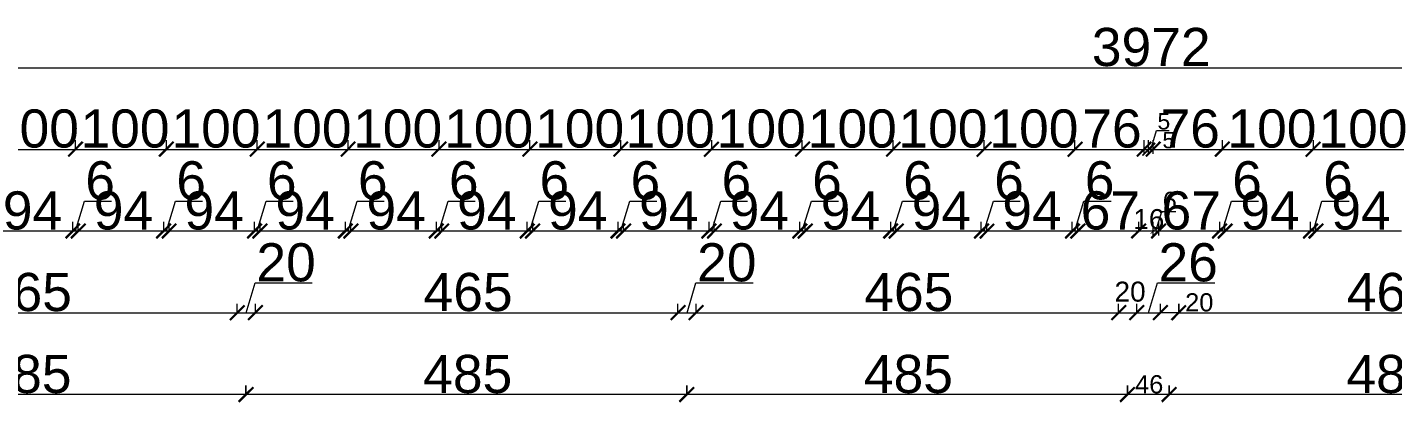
# Model space of a CAD drawing. Header units: centimetres. Extents: x 2816 to 28192, y 2553 to 18332.
# Drawn here: x 8636 to 12453, y 16282 to 17332 of the extents above; entities that cross this region are included whole.
import ezdxf

# ---------------------------------------------------------------- set-up
doc = ezdxf.new("R2010")
doc.units = ezdxf.units.CM
for name, color, linetype in [('PDF_0', 7, 'Continuous'), ('PDF_Dimenzionimi', 7, 'Continuous'), ('PDF_Numrat e Kuotimit', 7, 'Continuous')]:
    doc.layers.add(name, color=color, linetype=linetype)
doc.styles.add('PDF Arial', font='arial.ttf')

msp = doc.modelspace()

# ---------------------------------------------------------------- linework, layer by layer
at = {"layer": 'PDF_0', "transparency": 33554559}
for points in [[(8748.6, 16972.7), (8752.8, 16968.5), (8788.5, 17013.7)], [(8788.5, 17013.7), (8752.8, 16968.5), (8748.6, 16972.7)], [(8752.8, 16968.5), (8788.5, 17013.7), (8793.8, 17009.5)], [(8793.8, 17009.5), (8788.5, 17013.7), (8752.8, 16968.5)], [(9001.9, 16972.7), (9007.2, 16968.5), (9042.9, 17013.7)], [(9042.9, 17013.7), (9007.2, 16968.5), (9001.9, 16972.7)], [(9007.2, 16968.5), (9042.9, 17013.7), (9047.1, 17009.5)], [(9047.1, 17009.5), (9042.9, 17013.7), (9007.2, 16968.5)], [(9256.3, 16972.7), (9260.5, 16968.5), (9297.2, 17013.7)], [(9297.2, 17013.7), (9260.5, 16968.5), (9256.3, 16972.7)], [(9260.5, 16968.5), (9297.2, 17013.7), (9301.5, 17009.5)], [(9301.5, 17009.5), (9297.2, 17013.7), (9260.5, 16968.5)], [(9510.6, 16972.7), (9514.8, 16968.5), (9550.6, 17013.7)], [(9550.6, 17013.7), (9514.8, 16968.5), (9510.6, 16972.7)], [(9514.8, 16968.5), (9550.6, 17013.7), (9554.8, 17009.5)], [(9554.8, 17009.5), (9550.6, 17013.7), (9514.8, 16968.5)], [(9763.9, 16972.7), (9768.1, 16968.5), (9804.9, 17013.7)], [(9804.9, 17013.7), (9768.1, 16968.5), (9763.9, 16972.7)], [(9768.1, 16968.5), (9804.9, 17013.7), (9809.1, 17009.5)], [(9809.1, 17009.5), (9804.9, 17013.7), (9768.1, 16968.5)], [(10018.3, 16972.7), (10022.5, 16968.5), (10059.3, 17013.7)], [(10059.3, 17013.7), (10022.5, 16968.5), (10018.3, 16972.7)], [(10022.5, 16968.5), (10059.3, 17013.7), (10063.5, 17009.5)], [(10063.5, 17009.5), (10059.3, 17013.7), (10022.5, 16968.5)], [(10272.6, 16972.7), (10276.8, 16968.5), (10312.6, 17013.7)], [(10312.6, 17013.7), (10276.8, 16968.5), (10272.6, 16972.7)], [(10276.8, 16968.5), (10312.6, 17013.7), (10316.8, 17009.5)], [(10316.8, 17009.5), (10312.6, 17013.7), (10276.8, 16968.5)], [(10525.9, 16972.7), (10530.1, 16968.5), (10566.9, 17013.7)], [(10566.9, 17013.7), (10530.1, 16968.5), (10525.9, 16972.7)], [(10530.1, 16968.5), (10566.9, 17013.7), (10571.1, 17009.5)], [(10571.1, 17009.5), (10566.9, 17013.7), (10530.1, 16968.5)], [(10780.3, 16972.7), (10784.5, 16968.5), (10821.3, 17013.7)], [(10821.3, 17013.7), (10784.5, 16968.5), (10780.3, 16972.7)], [(10784.5, 16968.5), (10821.3, 17013.7), (10825.5, 17009.5)], [(10825.5, 17009.5), (10821.3, 17013.7), (10784.5, 16968.5)], [(11034.7, 16972.7), (11038.9, 16968.5), (11074.6, 17013.7)], [(11074.6, 17013.7), (11038.9, 16968.5), (11034.7, 16972.7)], [(11038.9, 16968.5), (11074.6, 17013.7), (11078.8, 17009.5)], [(11078.8, 17009.5), (11074.6, 17013.7), (11038.9, 16968.5)], [(11288, 16972.7), (11292.2, 16968.5), (11329, 17013.7)], [(11329, 17013.7), (11292.2, 16968.5), (11288, 16972.7)], [(11292.2, 16968.5), (11329, 17013.7), (11333.2, 17009.5)], [(11333.2, 17009.5), (11329, 17013.7), (11292.2, 16968.5)], [(11542.3, 16972.7), (11546.5, 16968.5), (11583.3, 17013.7)], [(11583.3, 17013.7), (11546.5, 16968.5), (11542.3, 16972.7)], [(11546.5, 16968.5), (11583.3, 17013.7), (11587.5, 17009.5)], [(11587.5, 17009.5), (11583.3, 17013.7), (11546.5, 16968.5)], [(11735.7, 16972.7), (11739.9, 16968.5), (11775.7, 17013.7)], [(11773.6, 17010.6), (11742, 16971.7), (11738.9, 16974.8)], [(11739.9, 16968.5), (11775.7, 17013.7), (11779.9, 17009.5)], [(11777.8, 17006.4), (11773.6, 17010.6), (11742, 16971.7)], [(11751.5, 16974.8), (11754.6, 16971.7), (11786.2, 17010.6)], [(11786.2, 17010.6), (11754.6, 16971.7), (11751.5, 16974.8)], [(11754.6, 16971.7), (11786.2, 17010.6), (11790.4, 17006.4)], [(11790.4, 17006.4), (11786.2, 17010.6), (11754.6, 16971.7)], [(11800.9, 17013.7), (11765.1, 16968.5), (11760.9, 16972.7)], [(11764.1, 16974.8), (11767.2, 16971.7), (11799.8, 17010.6)], [(11806.1, 17009.5), (11800.9, 17013.7), (11765.1, 16968.5)], [(11767.2, 16971.7), (11799.8, 17010.6), (11803, 17006.4)], [(11953.3, 16972.7), (11958.5, 16968.5), (11994.3, 17013.7)], [(11994.3, 17013.7), (11958.5, 16968.5), (11953.3, 16972.7)], [(11958.5, 16968.5), (11994.3, 17013.7), (11998.5, 17009.5)], [(11998.5, 17009.5), (11994.3, 17013.7), (11958.5, 16968.5)], [(12207.6, 16972.7), (12211.8, 16968.5), (12248.6, 17013.7)], [(12248.6, 17013.7), (12211.8, 16968.5), (12207.6, 16972.7)], [(12211.8, 16968.5), (12248.6, 17013.7), (12252.8, 17009.5)], [(12252.8, 17009.5), (12248.6, 17013.7), (12211.8, 16968.5)], [(8741.2, 16744.6), (8745.4, 16739.4), (8781.2, 16784.6)], [(8781.2, 16784.6), (8745.4, 16739.4), (8741.2, 16744.6)], [(8745.4, 16739.4), (8781.2, 16784.6), (8785.4, 16780.4)], [(8785.4, 16780.4), (8781.2, 16784.6), (8745.4, 16739.4)], [(8755.9, 16744.6), (8760.2, 16739.4), (8796.9, 16784.6)], [(8796.9, 16784.6), (8760.2, 16739.4), (8755.9, 16744.6)], [(8760.2, 16739.4), (8796.9, 16784.6), (8801.1, 16780.4)], [(8801.1, 16780.4), (8796.9, 16784.6), (8760.2, 16739.4)], [(8994.5, 16744.6), (8998.7, 16739.4), (9035.5, 16784.6)], [(9035.5, 16784.6), (8998.7, 16739.4), (8994.5, 16744.6)], [(8998.7, 16739.4), (9035.5, 16784.6), (9039.7, 16780.4)], [(9039.7, 16780.4), (9035.5, 16784.6), (8998.7, 16739.4)], [(9010.3, 16744.6), (9014.5, 16739.4), (9050.2, 16784.6)], [(9050.2, 16784.6), (9014.5, 16739.4), (9010.3, 16744.6)], [(9014.5, 16739.4), (9050.2, 16784.6), (9054.5, 16780.4)], [(9054.5, 16780.4), (9050.2, 16784.6), (9014.5, 16739.4)], [(9248.9, 16744.6), (9253.1, 16739.4), (9288.8, 16784.6)], [(9288.8, 16784.6), (9253.1, 16739.4), (9248.9, 16744.6)], [(9253.1, 16739.4), (9288.8, 16784.6), (9294.1, 16780.4)], [(9294.1, 16780.4), (9288.8, 16784.6), (9253.1, 16739.4)], [(9263.6, 16744.6), (9267.8, 16739.4), (9304.6, 16784.6)], [(9304.6, 16784.6), (9267.8, 16739.4), (9263.6, 16744.6)], [(9267.8, 16739.4), (9304.6, 16784.6), (9308.8, 16780.4)], [(9308.8, 16780.4), (9304.6, 16784.6), (9267.8, 16739.4)], [(9502.2, 16744.6), (9507.5, 16739.4), (9543.2, 16784.6)], [(9543.2, 16784.6), (9507.5, 16739.4), (9502.2, 16744.6)], [(9507.5, 16739.4), (9543.2, 16784.6), (9547.4, 16780.4)], [(9547.4, 16780.4), (9543.2, 16784.6), (9507.5, 16739.4)], [(9518, 16744.6), (9522.2, 16739.4), (9559, 16784.6)], [(9559, 16784.6), (9522.2, 16739.4), (9518, 16744.6)], [(9522.2, 16739.4), (9559, 16784.6), (9563.2, 16780.4)], [(9563.2, 16780.4), (9559, 16784.6), (9522.2, 16739.4)], [(9756.6, 16744.6), (9760.8, 16739.4), (9797.6, 16784.6)], [(9797.6, 16784.6), (9760.8, 16739.4), (9756.6, 16744.6)], [(9760.8, 16739.4), (9797.6, 16784.6), (9801.8, 16780.4)], [(9801.8, 16780.4), (9797.6, 16784.6), (9760.8, 16739.4)], [(9772.3, 16744.6), (9776.5, 16739.4), (9812.3, 16784.6)], [(9812.3, 16784.6), (9776.5, 16739.4), (9772.3, 16744.6)], [(9776.5, 16739.4), (9812.3, 16784.6), (9816.5, 16780.4)], [(9816.5, 16780.4), (9812.3, 16784.6), (9776.5, 16739.4)], [(10010.9, 16744.6), (10015.1, 16739.4), (10050.9, 16784.6)], [(10050.9, 16784.6), (10015.1, 16739.4), (10010.9, 16744.6)], [(10015.1, 16739.4), (10050.9, 16784.6), (10056.1, 16780.4)], [(10056.1, 16780.4), (10050.9, 16784.6), (10015.1, 16739.4)], [(10025.6, 16744.6), (10029.8, 16739.4), (10066.6, 16784.6)], [(10066.6, 16784.6), (10029.8, 16739.4), (10025.6, 16744.6)], [(10029.8, 16739.4), (10066.6, 16784.6), (10070.8, 16780.4)], [(10070.8, 16780.4), (10066.6, 16784.6), (10029.8, 16739.4)], [(10264.2, 16744.6), (10269.5, 16739.4), (10305.2, 16784.6)], [(10305.2, 16784.6), (10269.5, 16739.4), (10264.2, 16744.6)], [(10269.5, 16739.4), (10305.2, 16784.6), (10309.4, 16780.4)], [(10309.4, 16780.4), (10305.2, 16784.6), (10269.5, 16739.4)], [(10280, 16744.6), (10284.2, 16739.4), (10321, 16784.6)], [(10321, 16784.6), (10284.2, 16739.4), (10280, 16744.6)], [(10284.2, 16739.4), (10321, 16784.6), (10325.2, 16780.4)], [(10325.2, 16780.4), (10321, 16784.6), (10284.2, 16739.4)], [(10518.6, 16744.6), (10522.8, 16739.4), (10559.6, 16784.6)], [(10559.6, 16784.6), (10522.8, 16739.4), (10518.6, 16744.6)], [(10522.8, 16739.4), (10559.6, 16784.6), (10563.8, 16780.4)], [(10563.8, 16780.4), (10559.6, 16784.6), (10522.8, 16739.4)], [(10534.4, 16744.6), (10538.6, 16739.4), (10574.3, 16784.6)], [(10574.3, 16784.6), (10538.6, 16739.4), (10534.4, 16744.6)], [(10538.6, 16739.4), (10574.3, 16784.6), (10578.5, 16780.4)], [(10578.5, 16780.4), (10574.3, 16784.6), (10538.6, 16739.4)], [(10772.9, 16744.6), (10777.1, 16739.4), (10812.9, 16784.6)], [(10812.9, 16784.6), (10777.1, 16739.4), (10772.9, 16744.6)], [(10777.1, 16739.4), (10812.9, 16784.6), (10818.1, 16780.4)], [(10818.1, 16780.4), (10812.9, 16784.6), (10777.1, 16739.4)], [(10787.7, 16744.6), (10791.9, 16739.4), (10828.6, 16784.6)], [(10828.6, 16784.6), (10791.9, 16739.4), (10787.7, 16744.6)], [(10791.9, 16739.4), (10828.6, 16784.6), (10832.9, 16780.4)], [(10832.9, 16780.4), (10828.6, 16784.6), (10791.9, 16739.4)], [(11026.2, 16744.6), (11031.5, 16739.4), (11067.2, 16784.6)], [(11067.2, 16784.6), (11031.5, 16739.4), (11026.2, 16744.6)], [(11031.5, 16739.4), (11067.2, 16784.6), (11071.4, 16780.4)], [(11071.4, 16780.4), (11067.2, 16784.6), (11031.5, 16739.4)], [(11042, 16744.6), (11046.2, 16739.4), (11083, 16784.6)], [(11083, 16784.6), (11046.2, 16739.4), (11042, 16744.6)], [(11046.2, 16739.4), (11083, 16784.6), (11087.2, 16780.4)], [(11087.2, 16780.4), (11083, 16784.6), (11046.2, 16739.4)], [(11280.6, 16744.6), (11284.8, 16739.4), (11321.6, 16784.6)], [(11321.6, 16784.6), (11284.8, 16739.4), (11280.6, 16744.6)], [(11284.8, 16739.4), (11321.6, 16784.6), (11325.8, 16780.4)], [(11325.8, 16780.4), (11321.6, 16784.6), (11284.8, 16739.4)], [(11296.4, 16744.6), (11300.6, 16739.4), (11336.3, 16784.6)], [(11336.3, 16784.6), (11300.6, 16739.4), (11296.4, 16744.6)], [(11300.6, 16739.4), (11336.3, 16784.6), (11340.5, 16780.4)], [(11340.5, 16780.4), (11336.3, 16784.6), (11300.6, 16739.4)], [(11535, 16744.6), (11539.2, 16739.4), (11574.9, 16784.6)], [(11574.9, 16784.6), (11539.2, 16739.4), (11535, 16744.6)], [(11539.2, 16739.4), (11574.9, 16784.6), (11580.2, 16780.4)], [(11580.2, 16780.4), (11574.9, 16784.6), (11539.2, 16739.4)], [(11549.7, 16744.6), (11553.9, 16739.4), (11590.7, 16784.6)], [(11590.7, 16784.6), (11553.9, 16739.4), (11549.7, 16744.6)], [(11553.9, 16739.4), (11590.7, 16784.6), (11594.9, 16780.4)], [(11594.9, 16780.4), (11590.7, 16784.6), (11553.9, 16739.4)], [(11720, 16744.6), (11724.2, 16739.4), (11760.9, 16784.6)], [(11724.2, 16739.4), (11760.9, 16784.6), (11765.1, 16780.4)], [(11790.4, 16770.9), (11776.7, 16754.1), (11774.6, 16755.2)], [(11816.6, 16784.6), (11779.9, 16739.4), (11775.7, 16744.6)], [(11791.4, 16768.8), (11790.4, 16770.9), (11776.7, 16754.1)], [(11820.9, 16780.4), (11816.6, 16784.6), (11779.9, 16739.4)], [(11790.4, 16755.2), (11791.4, 16754.1), (11805.1, 16770.9)], [(11791.4, 16754.1), (11805.1, 16770.9), (11807.2, 16768.8)], [(11945.9, 16744.6), (11950.1, 16739.4), (11986.9, 16784.6)], [(11986.9, 16784.6), (11950.1, 16739.4), (11945.9, 16744.6)], [(11950.1, 16739.4), (11986.9, 16784.6), (11991.1, 16780.4)], [(11991.1, 16780.4), (11986.9, 16784.6), (11950.1, 16739.4)], [(11961.7, 16744.6), (11965.9, 16739.4), (12001.6, 16784.6)], [(12001.6, 16784.6), (11965.9, 16739.4), (11961.7, 16744.6)], [(11965.9, 16739.4), (12001.6, 16784.6), (12006.9, 16780.4)], [(12006.9, 16780.4), (12001.6, 16784.6), (11965.9, 16739.4)], [(12200.3, 16744.6), (12204.5, 16739.4), (12241.3, 16784.6)], [(12241.3, 16784.6), (12204.5, 16739.4), (12200.3, 16744.6)], [(12204.5, 16739.4), (12241.3, 16784.6), (12245.5, 16780.4)], [(12245.5, 16780.4), (12241.3, 16784.6), (12204.5, 16739.4)], [(12215, 16744.6), (12220.3, 16739.4), (12256, 16784.6)], [(12256, 16784.6), (12220.3, 16739.4), (12215, 16744.6)], [(12220.3, 16739.4), (12256, 16784.6), (12260.2, 16780.4)], [(12260.2, 16780.4), (12256, 16784.6), (12220.3, 16739.4)], [(9200.5, 16515.5), (9204.8, 16511.3), (9241.5, 16556.5)], [(9241.5, 16556.5), (9204.8, 16511.3), (9200.5, 16515.5)], [(9204.8, 16511.3), (9241.5, 16556.5), (9245.7, 16552.3)], [(9245.7, 16552.3), (9241.5, 16556.5), (9204.8, 16511.3)], [(9251, 16515.5), (9255.2, 16511.3), (9292, 16556.5)], [(9292, 16556.5), (9255.2, 16511.3), (9251, 16515.5)], [(9255.2, 16511.3), (9292, 16556.5), (9296.2, 16552.3)], [(9296.2, 16552.3), (9292, 16556.5), (9255.2, 16511.3)], [(10432.4, 16515.5), (10436.6, 16511.3), (10473.4, 16556.5)], [(10473.4, 16556.5), (10436.6, 16511.3), (10432.4, 16515.5)], [(10436.6, 16511.3), (10473.4, 16556.5), (10477.6, 16552.3)], [(10477.6, 16552.3), (10473.4, 16556.5), (10436.6, 16511.3)], [(10482.8, 16515.5), (10487.1, 16511.3), (10523.8, 16556.5)], [(10523.8, 16556.5), (10487.1, 16511.3), (10482.8, 16515.5)], [(10487.1, 16511.3), (10523.8, 16556.5), (10528, 16552.3)], [(10528, 16552.3), (10523.8, 16556.5), (10487.1, 16511.3)], [(11664.2, 16515.5), (11668.5, 16511.3), (11705.2, 16556.5)], [(11668.5, 16511.3), (11705.2, 16556.5), (11709.4, 16552.3)], [(11755.7, 16556.5), (11718.9, 16511.3), (11714.7, 16515.5)], [(11759.9, 16552.3), (11755.7, 16556.5), (11718.9, 16511.3)], [(11780.9, 16515.5), (11785.1, 16511.3), (11821.9, 16556.5)], [(11785.1, 16511.3), (11821.9, 16556.5), (11826.1, 16552.3)], [(11810.3, 16541.8), (11796.7, 16525), (11795.6, 16527.1)], [(11812.4, 16540.7), (11810.3, 16541.8), (11796.7, 16525)], [(11872.4, 16556.5), (11836.6, 16511.3), (11831.4, 16515.5)], [(11876.6, 16552.3), (11872.4, 16556.5), (11836.6, 16511.3)], [(11846.1, 16527.1), (11847.1, 16525), (11860.8, 16541.8)], [(11847.1, 16525), (11860.8, 16541.8), (11862.9, 16540.7)], [(9224.7, 16287.4), (9228.9, 16282.2), (9265.7, 16327.4)], [(9265.7, 16327.4), (9228.9, 16282.2), (9224.7, 16287.4)], [(9228.9, 16282.2), (9265.7, 16327.4), (9269.9, 16323.2)], [(9269.9, 16323.2), (9265.7, 16327.4), (9228.9, 16282.2)], [(10456.6, 16287.4), (10460.8, 16282.2), (10497.6, 16327.4)], [(10497.6, 16327.4), (10460.8, 16282.2), (10456.6, 16287.4)], [(10460.8, 16282.2), (10497.6, 16327.4), (10501.8, 16323.2)], [(10501.8, 16323.2), (10497.6, 16327.4), (10460.8, 16282.2)], [(11688.4, 16287.4), (11692.6, 16282.2), (11729.4, 16327.4)], [(11692.6, 16282.2), (11729.4, 16327.4), (11733.6, 16323.2)], [(11717.8, 16313.7), (11704.2, 16296.9), (11703.1, 16297.9)], [(11720, 16311.6), (11717.8, 16313.7), (11704.2, 16296.9)], [(11846.1, 16327.4), (11809.3, 16282.2), (11805.1, 16287.4)], [(11850.3, 16323.2), (11846.1, 16327.4), (11809.3, 16282.2)], [(11819.8, 16297.9), (11820.9, 16296.9), (11834.5, 16313.7)], [(11820.9, 16296.9), (11834.5, 16313.7), (11836.6, 16311.6)]]:
    msp.add_solid(points, dxfattribs=at)
at = {"layer": 'PDF_Dimenzionimi', "lineweight": 0}
for points in [[(6725.3, 17218.7), (16814.5, 17218.7)], [(11776.7, 16990.6), (11792.5, 17043.2), (11828.2, 17043.2)], [(8516.3, 16990.6), (8770.7, 16990.6)], [(8770.7, 16988.5), (8770.7, 17015.8)], [(8770.7, 16988.5), (8770.7, 17015.8)], [(8770.7, 16990.6), (9025, 16990.6)], [(9025, 16988.5), (9025, 17015.8)], [(9025, 16988.5), (9025, 17015.8)], [(9025, 16990.6), (9278.3, 16990.6)], [(9278.3, 16988.5), (9278.3, 17015.8)], [(9278.3, 16988.5), (9278.3, 17015.8)], [(9278.3, 16990.6), (9532.7, 16990.6)], [(9532.7, 16988.5), (9532.7, 17015.8)], [(9532.7, 16988.5), (9532.7, 17015.8)], [(9532.7, 16990.6), (9787, 16990.6)], [(9787, 16988.5), (9787, 17015.8)], [(9787, 16988.5), (9787, 17015.8)], [(9787, 16990.6), (10040.4, 16990.6)], [(10040.4, 16988.5), (10040.4, 17015.8)], [(10040.4, 16988.5), (10040.4, 17015.8)], [(10040.4, 16990.6), (10294.7, 16990.6)], [(10294.7, 16988.5), (10294.7, 17015.8)], [(10294.7, 16988.5), (10294.7, 17015.8)], [(10294.7, 16990.6), (10549.1, 16990.6)], [(10549.1, 16988.5), (10549.1, 17015.8)], [(10549.1, 16988.5), (10549.1, 17015.8)], [(10549.1, 16990.6), (10802.4, 16990.6)], [(10802.4, 16988.5), (10802.4, 17015.8)], [(10802.4, 16988.5), (10802.4, 17015.8)], [(10802.4, 16990.6), (11056.7, 16990.6)], [(11056.7, 16988.5), (11056.7, 17015.8)], [(11056.7, 16988.5), (11056.7, 17015.8)], [(11056.7, 16990.6), (11311.1, 16990.6)], [(11311.1, 16988.5), (11311.1, 17015.8)], [(11311.1, 16988.5), (11311.1, 17015.8)], [(11311.1, 16990.6), (11564.4, 16990.6)], [(11564.4, 16988.5), (11564.4, 17015.8)], [(11564.4, 16988.5), (11564.4, 17015.8)], [(11564.4, 16990.6), (11757.8, 16990.6)], [(11757.8, 16988.5), (11757.8, 17015.8)], [(11757.8, 16978), (11757.8, 17015.8)], [(11757.8, 16990.6), (11770.4, 16990.6), (11841.9, 16990.6)], [(11770.4, 16978), (11770.4, 17015.8)], [(11770.4, 16978), (11770.4, 17015.8)], [(11770.4, 16990.6), (11783, 16990.6)], [(11783, 16988.5), (11783, 17015.8)], [(11783, 16978), (11783, 17015.8)], [(11783, 16990.6), (11976.4, 16990.6)], [(11976.4, 16988.5), (11976.4, 17015.8)], [(11976.4, 16988.5), (11976.4, 17015.8)], [(11976.4, 16990.6), (12230.8, 16990.6)], [(12230.8, 16988.5), (12230.8, 17015.8)], [(12230.8, 16988.5), (12230.8, 17015.8)], [(12230.8, 16990.6), (12484.1, 16990.6)], [(8770.7, 16762.5), (8795.9, 16845.6), (8871.6, 16845.6)], [(9025, 16762.5), (9050.2, 16845.6), (9125.9, 16845.6)], [(9278.3, 16762.5), (9303.6, 16845.6), (9379.2, 16845.6)], [(9532.7, 16762.5), (9557.9, 16845.6), (9633.6, 16845.6)], [(9787, 16762.5), (9812.3, 16845.6), (9887.9, 16845.6)], [(10040.4, 16762.5), (10065.6, 16845.6), (10141.3, 16845.6)], [(10294.7, 16762.5), (10319.9, 16845.6), (10395.6, 16845.6)], [(10549.1, 16762.5), (10574.3, 16845.6), (10648.9, 16845.6)], [(10802.4, 16762.5), (10827.6, 16845.6), (10903.3, 16845.6)], [(11056.7, 16762.5), (11082, 16845.6), (11157.6, 16845.6)], [(11311.1, 16762.5), (11336.3, 16845.6), (11410.9, 16845.6)], [(11564.4, 16762.5), (11589.6, 16845.6), (11665.3, 16845.6)], [(11976.4, 16762.5), (12001.6, 16845.6), (12077.3, 16845.6)], [(12230.8, 16762.5), (12254.9, 16845.6), (12330.6, 16845.6)], [(11790.4, 16762.5), (11807.2, 16817.2), (11846.1, 16817.2)], [(8524.7, 16762.5), (8763.3, 16762.5)], [(8763.3, 16759.4), (8763.3, 16787.7)], [(8763.3, 16759.4), (8763.3, 16787.7)], [(8763.3, 16762.5), (8778, 16762.5)], [(8778, 16759.4), (8778, 16787.7)], [(8778, 16759.4), (8778, 16787.7)], [(8778, 16762.5), (9017.7, 16762.5)], [(9017.7, 16759.4), (9017.7, 16787.7)], [(9017.7, 16759.4), (9017.7, 16787.7)], [(9017.7, 16762.5), (9032.4, 16762.5)], [(9032.4, 16759.4), (9032.4, 16787.7)], [(9032.4, 16759.4), (9032.4, 16787.7)], [(9032.4, 16762.5), (9271, 16762.5)], [(9271, 16759.4), (9271, 16787.7)], [(9271, 16759.4), (9271, 16787.7)], [(9271, 16762.5), (9286.7, 16762.5)], [(9286.7, 16759.4), (9286.7, 16787.7)], [(9286.7, 16759.4), (9286.7, 16787.7)], [(9286.7, 16762.5), (9525.3, 16762.5)], [(9525.3, 16759.4), (9525.3, 16787.7)], [(9525.3, 16759.4), (9525.3, 16787.7)], [(9525.3, 16762.5), (9540, 16762.5)], [(9540, 16759.4), (9540, 16787.7)], [(9540, 16759.4), (9540, 16787.7)], [(9540, 16762.5), (9779.7, 16762.5)], [(9779.7, 16759.4), (9779.7, 16787.7)], [(9779.7, 16759.4), (9779.7, 16787.7)], [(9779.7, 16762.5), (9794.4, 16762.5)], [(9794.4, 16759.4), (9794.4, 16787.7)], [(9794.4, 16759.4), (9794.4, 16787.7)], [(9794.4, 16762.5), (10033, 16762.5)], [(10033, 16759.4), (10033, 16787.7)], [(10033, 16759.4), (10033, 16787.7)], [(10033, 16762.5), (10048.8, 16762.5)], [(10048.8, 16759.4), (10048.8, 16787.7)], [(10048.8, 16759.4), (10048.8, 16787.7)], [(10048.8, 16762.5), (10287.4, 16762.5)], [(10287.4, 16759.4), (10287.4, 16787.7)], [(10287.4, 16759.4), (10287.4, 16787.7)], [(10287.4, 16762.5), (10302.1, 16762.5)], [(10302.1, 16759.4), (10302.1, 16787.7)], [(10302.1, 16759.4), (10302.1, 16787.7)], [(10302.1, 16762.5), (10541.7, 16762.5)], [(10541.7, 16759.4), (10541.7, 16787.7)], [(10541.7, 16759.4), (10541.7, 16787.7)], [(10541.7, 16762.5), (10556.4, 16762.5)], [(10556.4, 16759.4), (10556.4, 16787.7)], [(10556.4, 16759.4), (10556.4, 16787.7)], [(10556.4, 16762.5), (10795, 16762.5)], [(10795, 16759.4), (10795, 16787.7)], [(10795, 16759.4), (10795, 16787.7)], [(10795, 16762.5), (10810.8, 16762.5)], [(10810.8, 16759.4), (10810.8, 16787.7)], [(10810.8, 16759.4), (10810.8, 16787.7)], [(10810.8, 16762.5), (11049.4, 16762.5)], [(11049.4, 16759.4), (11049.4, 16787.7)], [(11049.4, 16759.4), (11049.4, 16787.7)], [(11049.4, 16762.5), (11064.1, 16762.5)], [(11064.1, 16759.4), (11064.1, 16787.7)], [(11064.1, 16759.4), (11064.1, 16787.7)], [(11064.1, 16762.5), (11302.7, 16762.5)], [(11302.7, 16759.4), (11302.7, 16787.7)], [(11302.7, 16759.4), (11302.7, 16787.7)], [(11302.7, 16762.5), (11318.4, 16762.5)], [(11318.4, 16759.4), (11318.4, 16787.7)], [(11318.4, 16759.4), (11318.4, 16787.7)], [(11318.4, 16762.5), (11557, 16762.5)], [(11557, 16759.4), (11557, 16787.7)], [(11557, 16759.4), (11557, 16787.7)], [(11557, 16762.5), (11572.8, 16762.5)], [(11572.8, 16759.4), (11572.8, 16787.7)], [(11572.8, 16759.4), (11572.8, 16787.7)], [(11572.8, 16762.5), (11743.1, 16762.5)], [(11743.1, 16759.4), (11743.1, 16787.7)], [(11783, 16749.9), (11783, 16787.7)], [(11783, 16762.5), (11798.8, 16762.5)], [(11798.8, 16759.4), (11798.8, 16787.7)], [(11798.8, 16749.9), (11798.8, 16787.7)], [(11798.8, 16762.5), (11969.1, 16762.5)], [(11969.1, 16759.4), (11969.1, 16787.7)], [(11969.1, 16759.4), (11969.1, 16787.7)], [(11969.1, 16762.5), (11983.8, 16762.5)], [(11983.8, 16759.4), (11983.8, 16787.7)], [(11983.8, 16759.4), (11983.8, 16787.7)], [(11983.8, 16762.5), (12222.4, 16762.5)], [(12222.4, 16759.4), (12222.4, 16787.7)], [(12222.4, 16759.4), (12222.4, 16787.7)], [(12222.4, 16762.5), (12238.1, 16762.5)], [(12238.1, 16759.4), (12238.1, 16787.7)], [(12238.1, 16759.4), (12238.1, 16787.7)], [(12238.1, 16762.5), (12476.7, 16762.5)], [(9247.8, 16533.4), (9273.1, 16617.5), (9432.8, 16617.5)], [(10480.7, 16533.4), (10504.9, 16617.5), (10664.7, 16617.5)], [(11770.4, 16533.4), (11795.6, 16617.5), (11955.4, 16617.5)], [(8042.3, 16533.4), (9222.6, 16533.4)], [(9222.6, 16531.3), (9222.6, 16558.6)], [(9222.6, 16531.3), (9222.6, 16558.6)], [(9222.6, 16533.4), (9274.1, 16533.4)], [(9274.1, 16531.3), (9274.1, 16558.6)], [(9274.1, 16531.3), (9274.1, 16558.6)], [(9274.1, 16533.4), (10454.5, 16533.4)], [(10454.5, 16531.3), (10454.5, 16558.6)], [(10454.5, 16531.3), (10454.5, 16558.6)], [(10454.5, 16533.4), (10506, 16533.4)], [(10506, 16531.3), (10506, 16558.6)], [(10506, 16531.3), (10506, 16558.6)], [(10506, 16533.4), (11686.3, 16533.4)], [(11686.3, 16531.3), (11686.3, 16558.6)], [(11737.8, 16531.3), (11737.8, 16558.6)], [(11737.8, 16533.4), (11804, 16533.4)], [(11804, 16531.3), (11804, 16558.6)], [(11804, 16533.4), (11804, 16558.6)], [(11854.5, 16558.6), (11854.5, 16533.4), (11804, 16533.4)], [(11854.5, 16531.3), (11854.5, 16558.6)], [(11854.5, 16533.4), (13035.9, 16533.4)], [(11854.5, 16533.4), (11948, 16533.4)], [(9246.8, 16330.5), (9246.8, 16305.3), (8014.9, 16305.3)], [(9246.8, 16305.3), (9246.8, 16330.5)], [(10479.7, 16330.5), (10479.7, 16305.3), (9246.8, 16305.3)], [(10479.7, 16305.3), (10479.7, 16330.5)], [(11711.5, 16330.5), (11711.5, 16305.3), (10479.7, 16305.3)], [(11711.5, 16305.3), (11711.5, 16330.5)], [(11828.2, 16330.5), (11828.2, 16305.3), (11711.5, 16305.3)], [(11828.2, 16305.3), (11828.2, 16330.5)], [(13060.1, 16330.5), (13060.1, 16305.3), (11828.2, 16305.3)]]:
    msp.add_lwpolyline(points, dxfattribs=at)
at = {"layer": 'PDF_Numrat e Kuotimit', "lineweight": 0}
for points in [[(11743.1, 16762.5), (11783, 16762.5)], [(11686.3, 16533.4), (11737.8, 16533.4)]]:
    msp.add_lwpolyline(points, dxfattribs=at)

# ---------------------------------------------------------------- texts
at = {"layer": 'PDF_Dimenzionimi', "attachment_point": 7, "style": 'PDF Arial'}
for s, insert, char_height in [('\\W1.001281;3972', (11611.6, 17222), 106.681), ('\\W1.001159;100', (8531.5, 16994), 106.681), ('\\W1.001159;100', (8784.8, 16994), 106.681), ('\\W1.001159;100', (9039.1, 16994), 106.681), ('\\W1.001159;100', (9293.5, 16994), 106.681), ('\\W1.001159;100', (9546.8, 16994), 106.681), ('\\W1.001159;100', (9801.2, 16994), 106.681), ('\\W1.001159;100', (10055.5, 16994), 106.681), ('\\W1.001159;100', (10308.8, 16994), 106.681), ('\\W1.001159;100', (10563.2, 16994), 106.681), ('\\W1.001159;100', (10817.5, 16994), 106.681), ('\\W1.001159;100', (11070.9, 16994), 106.681), ('\\W1.001159;100', (11325.2, 16994), 106.681), ('\\W1.000273;76', (11585.1, 16994), 106.681), ('\\W1.000273;76', (11803.7, 16994), 106.681), ('\\W1.001159;100', (11990.5, 16994), 106.681), ('\\W1.001159;100', (12244.9, 16994), 106.681), ('\\W1.001554;5', (11795.1, 17045.5), 45.72), ('\\W1.001554;5', (11808.8, 16993), 45.72), ('\\W0.998941;6', (8798.3, 16849), 106.681), ('\\W0.998941;6', (9052.7, 16849), 106.681), ('\\W0.998941;6', (9306, 16849), 106.681), ('\\W0.998941;6', (9560.4, 16849), 106.681), ('\\W0.998941;6', (9814.7, 16849), 106.681), ('\\W0.998941;6', (10068, 16849), 106.681), ('\\W0.998941;6', (10322.4, 16849), 106.681), ('\\W0.998941;6', (10576.7, 16849), 106.681), ('\\W0.998941;6', (10830, 16849), 106.681), ('\\W0.998941;6', (11084.4, 16849), 106.681), ('\\W0.998941;6', (11338.8, 16849), 106.681), ('\\W0.998941;6', (11592.1, 16849), 106.681), ('\\W0.998941;6', (12004.1, 16849), 106.681), ('\\W0.998941;6', (12258.4, 16849), 106.681), ('\\W1.000815;94', (8567.7, 16764.9), 106.681), ('\\W1.000815;94', (8822, 16764.9), 106.681), ('\\W1.000815;94', (9075.4, 16764.9), 106.681), ('\\W1.000815;94', (9329.7, 16764.9), 106.681), ('\\W1.000815;94', (9584.1, 16764.9), 106.681), ('\\W1.000815;94', (9837.4, 16764.9), 106.681), ('\\W1.000815;94', (10091.7, 16764.9), 106.681), ('\\W1.000815;94', (10346.1, 16764.9), 106.681), ('\\W1.000815;94', (10599.4, 16764.9), 106.681), ('\\W1.000815;94', (10853.8, 16764.9), 106.681), ('\\W1.000815;94', (11108.1, 16764.9), 106.681), ('\\W1.000815;94', (11361.4, 16764.9), 106.681), ('\\W1.001193;67', (11580.5, 16764.9), 106.681), ('\\W0.998941;6', (11809.9, 16820.5), 50.8), ('\\W1.001193;67', (11806.5, 16764.9), 106.681), ('\\W1.000815;94', (12026.7, 16764.9), 106.681), ('\\W1.000815;94', (12281.1, 16764.9), 106.681), ('\\W1.000843;20', (9276.5, 16619.9), 106.681), ('\\W1.000843;20', (10508.3, 16619.9), 106.681), ('\\W0.999962;26', (11798, 16619.9), 106.681), ('\\W1.001214;465', (8511.9, 16536.8), 106.681), ('\\W1.001214;465', (9743.7, 16536.8), 106.681), ('\\W1.001214;465', (10975.6, 16536.8), 106.681), ('\\W1.001214;465', (12324.1, 16536.8), 106.681), ('\\W1.000843;20', (11872.4, 16536.7), 50.8), ('\\W1.001214;485', (8510.8, 16307.7), 106.681), ('\\W1.001214;485', (9742.7, 16307.7), 106.681), ('\\W1.001214;485', (10974.5, 16307.7), 106.681), ('\\W1.001214;485', (12323.1, 16307.7), 106.681), ('\\W1.000557;46', (11732.4, 16307.6), 50.8)]:
    msp.add_mtext(s, dxfattribs=dict(at, insert=insert, char_height=char_height))
at = {"layer": 'PDF_Numrat e Kuotimit', "char_height": 55.934, "attachment_point": 7, "style": 'PDF Arial'}
for s, insert in [('\\W1.000330;16', (11727.4, 16766.8)), ('\\W1.000843;20', (11675, 16564))]:
    msp.add_mtext(s, dxfattribs=dict(at, insert=insert))

doc.saveas('drawing.dxf')
